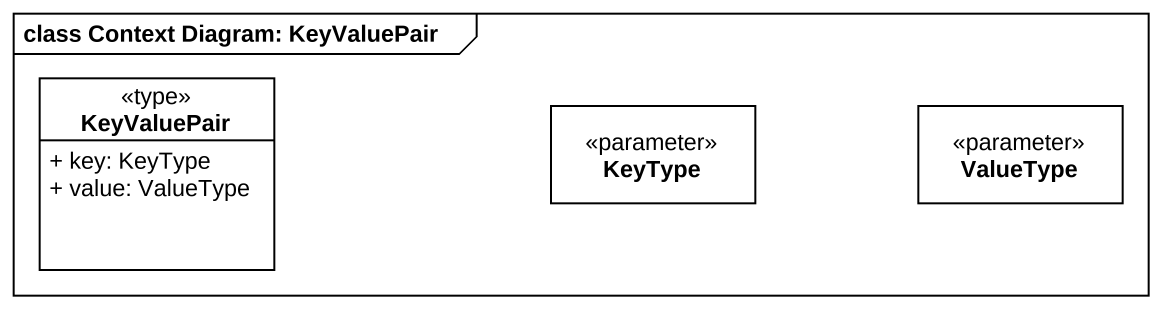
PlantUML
@startuml
mainframe class Context Diagram: KeyValuePair
hide circle
hide empty members
skinparam classAttributeIconSize 0
class KeyValuePair <<type>> {
  + key: KeyType
  + value: ValueType
}
class KeyType <<parameter>>
class ValueType <<parameter>>
@enduml
